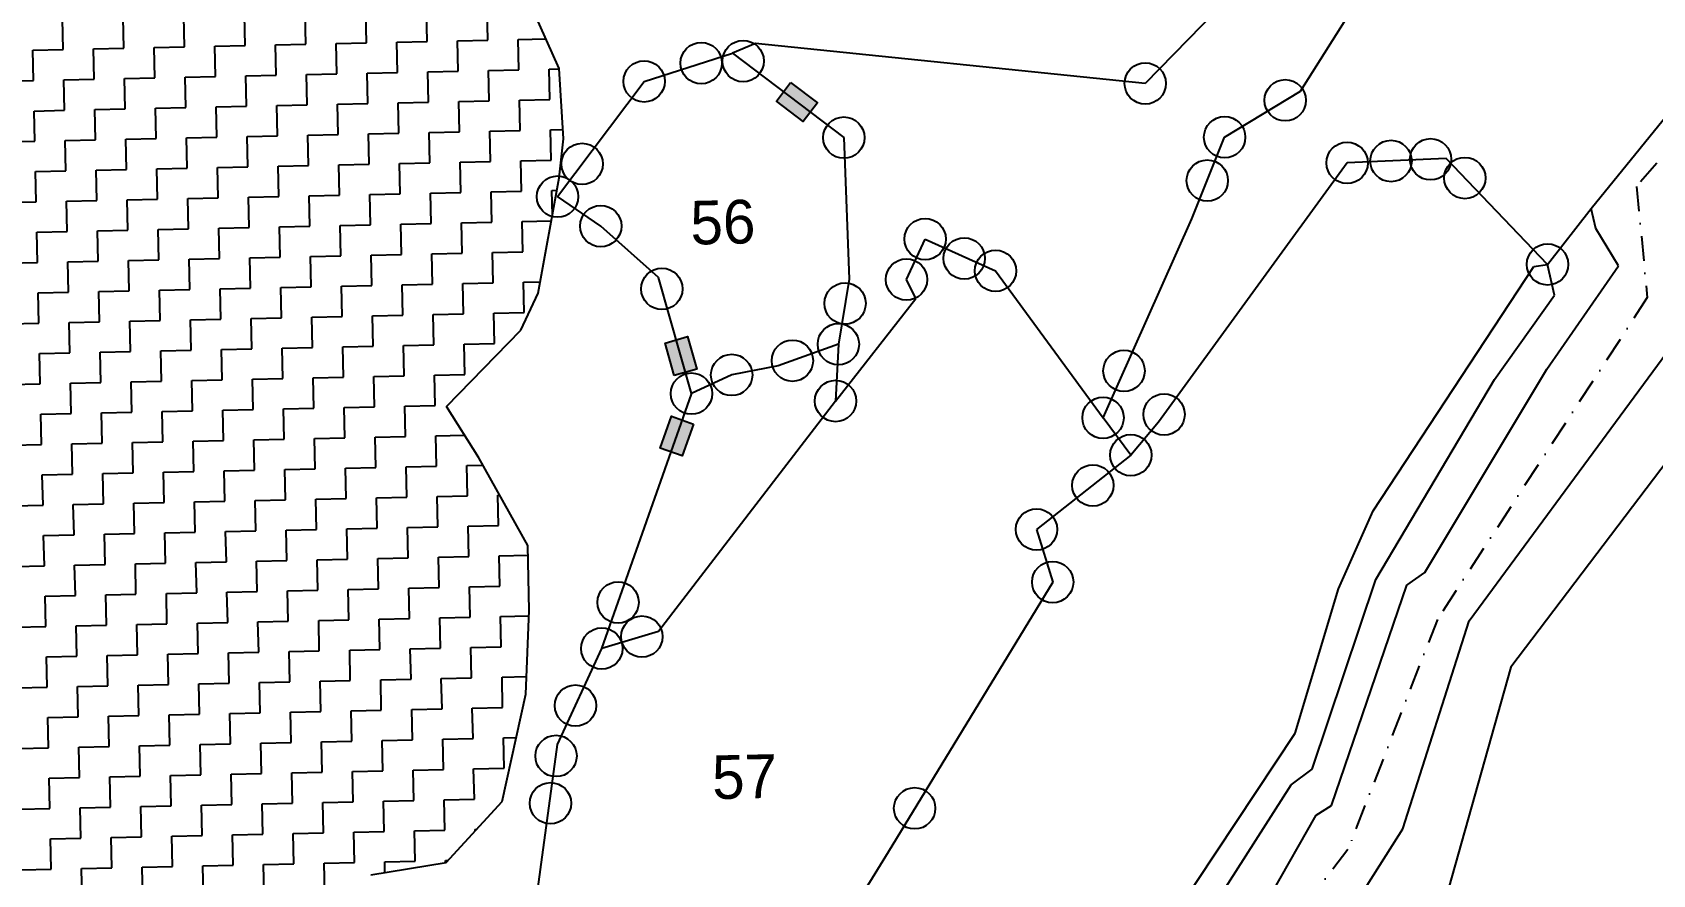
# Model space of a CAD drawing. Header units: metres. Extents: x 281463 to 283423, y 2096851 to 2099007.
# Drawn here: x 282688.9 to 283016.5, y 2097806 to 2097976.3 of the extents above; entities that cross this region are included whole.
import ezdxf
from ezdxf.enums import TextEntityAlignment as Align

# ---------------------------------------------------------------- set-up
doc = ezdxf.new("R2010")
doc.units = ezdxf.units.M
doc.linetypes.add('DASHDOT', pattern=[1, 0.5, -0.25, 0, -0.25])
for name, color, linetype in [('LINE_WATER', 4, 'Continuous'), ('POLY_HATCH', 12, 'Continuous'), ('POLY_PARCEL', 6, 'Continuous'), ('POLY_WATER', 4, 'Continuous'), ('TEXT_PARCEL', 7, 'Continuous'), ('V_BOUND_STREAM_LINE', 7, 'DASHDOT')]:
    doc.layers.add(name, color=color, linetype=linetype)
doc.styles.add('TEXT_MAP', font='')
doc.styles.get('TEXT_MAP').set_extended_font_data('Kruti Dev 050')

msp = doc.modelspace()

# ---------------------------------------------------------------- hatches: boundary and pattern name
for points in [[(282844.79, 2097958.25), (282847.65, 2097962.01), (282842.21, 2097966.14), (282839.36, 2097962.38)], [(282821.39, 2097914.73), (282816.84, 2097913.44), (282818.7, 2097906.87), (282823.25, 2097908.16)], [(282815.85, 2097892.19), (282820.31, 2097890.62), (282822.58, 2097897.06), (282818.13, 2097898.63)]]:
    msp.add_hatch(color=256).paths.add_polyline_path(points)

# ---------------------------------------------------------------- linework, layer by layer
for points in [[(282842.21, 2097966.14), (282847.65, 2097962.01), (282844.79, 2097958.25), (282839.36, 2097962.38)], [(282818.7, 2097906.87), (282816.84, 2097913.44), (282821.39, 2097914.73), (282823.25, 2097908.16)], [(282822.58, 2097897.06), (282820.31, 2097890.62), (282815.85, 2097892.19), (282818.13, 2097898.63)]]:
    msp.add_lwpolyline(points, close=True)
for centre in [(282832.64, 2097970.45), (282824.16, 2097970.04), (282812.61, 2097966.35), (282913.95, 2097965.93), (282942.25, 2097962.52), (282853, 2097954.97), (282930, 2097955.06), (282800.08, 2097949.66), (282954.76, 2097949.87), (282963.64, 2097950.25), (282971.65, 2097950.59), (282926.5, 2097946.29), (282978.57, 2097946.81), (282795.11, 2097943.04), (282803.85, 2097937.09), (282869.43, 2097934.46), (282877.34, 2097930.55), (282883.67, 2097928.04), (282995.3, 2097929.34), (282865.67, 2097926.28), (282816.2, 2097924.39), (282853.25, 2097921.44), (282851.89, 2097913.2), (282842.6, 2097909.87), (282830.32, 2097906.98), (282909.65, 2097907.82), (282822.19, 2097903.21), (282851.33, 2097901.72), (282917.75, 2097899), (282905.41, 2097898.32), (282911.03, 2097890.77), (282903.35, 2097884.65), (282891.96, 2097875.74), (282895.23, 2097865.1), (282807.35, 2097860.99), (282812.17, 2097854.08), (282804.06, 2097851.67), (282798.73, 2097840.13), (282794.8, 2097829.94), (282793.67, 2097820.38), (282867.32, 2097819.36)]:
    msp.add_circle(centre, 4.18)
at = {"layer": 'LINE_WATER'}
for p, q in [((283005.05, 2097936.57), (283004.14, 2097940.64)), ((283009.64, 2097929.04), (283005.05, 2097936.57)), ((282995.15, 2097908.14), (283009.64, 2097929.04)), ((282996.68, 2097923.14), (282995.3, 2097929.34)), ((282979.45, 2097857.3), (283028.46, 2097923.85)), ((282984.6, 2097906.04), (282996.68, 2097923.14)), ((282960.57, 2097865.6), (282984.6, 2097906.04)), ((282970.51, 2097867.07), (282995.15, 2097908.14)), ((282966.82, 2097864.5), (282970.51, 2097867.07)), ((282947.71, 2097827.29), (282960.57, 2097865.6)), ((282951.61, 2097819.9), (282966.82, 2097864.5)), ((282966.05, 2097815.23), (282979.45, 2097857.3)), ((282943.42, 2097824.08), (282947.71, 2097827.29)), ((282911.49, 2097774.12), (282943.42, 2097824.08)), ((282939.54, 2097802.17), (282948.54, 2097817.96)), ((282948.54, 2097817.96), (282951.61, 2097819.9)), ((282958.83, 2097803.85), (282966.05, 2097815.23))]:
    msp.add_line(p, q, dxfattribs=at)
at = {"layer": 'POLY_HATCH'}
for p, q in [((282795.46, 2097968.96), (282788.25, 2097985.14)), ((282796.31, 2097954.75), (282795.46, 2097968.96)), ((282795.43, 2097946.82), (282796.31, 2097954.75)), ((282791.2, 2097923.53), (282795.43, 2097946.82)), ((282787.68, 2097916.07), (282791.2, 2097923.53)), ((282772.64, 2097900.63), (282787.68, 2097916.07)), ((282779.2, 2097890.23), (282772.64, 2097900.63)), ((282789.09, 2097872.53), (282779.2, 2097890.23)), ((282789.39, 2097859.36), (282789.09, 2097872.53)), ((282788.71, 2097842.47), (282789.39, 2097859.36)), ((282783.92, 2097820.75), (282788.71, 2097842.47)), ((282772.59, 2097808.38), (282783.92, 2097820.75)), ((282757.35, 2097805.93), (282772.59, 2097808.38))]:
    msp.add_line(p, q, dxfattribs=at)
at = {"layer": 'POLY_HATCH', "linetype": 'Continuous'}
for p, q in [((282695.14, 2097972.77), (282695.01, 2097978.9)), ((282707.41, 2097973.04), (282707.27, 2097979.17)), ((282719.67, 2097973.32), (282719.54, 2097979.45)), ((282731.94, 2097973.59), (282731.8, 2097979.72)), ((282744.2, 2097973.86), (282744.07, 2097980)), ((282756.47, 2097974.14), (282756.33, 2097980.27)), ((282768.73, 2097974.41), (282768.6, 2097980.54)), ((282781, 2097974.69), (282780.86, 2097980.82)), ((282774.87, 2097974.55), (282781, 2097974.69)), ((282787.13, 2097974.82), (282792.79, 2097974.95)), ((282787.27, 2097968.69), (282787.13, 2097974.82)), ((282689.01, 2097972.63), (282695.14, 2097972.77)), ((282689.15, 2097966.5), (282689.01, 2097972.63)), ((282701.28, 2097972.9), (282707.41, 2097973.04)), ((282701.41, 2097966.77), (282701.28, 2097972.9)), ((282713.54, 2097973.18), (282719.67, 2097973.32)), ((282713.68, 2097967.05), (282713.54, 2097973.18)), ((282725.81, 2097973.45), (282731.94, 2097973.59)), ((282725.94, 2097967.32), (282725.81, 2097973.45)), ((282738.07, 2097973.73), (282744.2, 2097973.86)), ((282738.21, 2097967.59), (282738.07, 2097973.73)), ((282750.34, 2097974), (282756.47, 2097974.14)), ((282750.47, 2097967.87), (282750.34, 2097974)), ((282762.6, 2097974.27), (282768.73, 2097974.41)), ((282762.74, 2097968.14), (282762.6, 2097974.27)), ((282775, 2097968.42), (282774.87, 2097974.55)), ((282756.61, 2097968), (282762.74, 2097968.14)), ((282768.87, 2097968.28), (282775, 2097968.42)), ((282769.01, 2097962.15), (282768.87, 2097968.28)), ((282781.14, 2097968.55), (282787.27, 2097968.69)), ((282781.27, 2097962.42), (282781.14, 2097968.55)), ((282793.4, 2097968.83), (282795.47, 2097968.87)), ((282793.54, 2097962.69), (282793.4, 2097968.83)), ((282683.01, 2097966.36), (282689.15, 2097966.5)), ((282695.28, 2097966.63), (282701.41, 2097966.77)), ((282695.42, 2097960.5), (282695.28, 2097966.63)), ((282707.55, 2097966.91), (282713.68, 2097967.05)), ((282707.68, 2097960.78), (282707.55, 2097966.91)), ((282719.81, 2097967.18), (282725.94, 2097967.32)), ((282719.95, 2097961.05), (282719.81, 2097967.18)), ((282732.08, 2097967.46), (282738.21, 2097967.59)), ((282732.21, 2097961.32), (282732.08, 2097967.46)), ((282744.34, 2097967.73), (282750.47, 2097967.87)), ((282744.48, 2097961.6), (282744.34, 2097967.73)), ((282756.74, 2097961.87), (282756.61, 2097968)), ((282738.34, 2097961.46), (282744.48, 2097961.6)), ((282750.61, 2097961.74), (282756.74, 2097961.87)), ((282750.75, 2097955.6), (282750.61, 2097961.74)), ((282762.87, 2097962.01), (282769.01, 2097962.15)), ((282763.01, 2097955.88), (282762.87, 2097962.01)), ((282775.14, 2097962.28), (282781.27, 2097962.42)), ((282775.28, 2097956.15), (282775.14, 2097962.28)), ((282787.41, 2097962.56), (282793.54, 2097962.69)), ((282787.54, 2097956.43), (282787.41, 2097962.56)), ((282689.28, 2097960.36), (282695.42, 2097960.5)), ((282689.42, 2097954.23), (282689.28, 2097960.36)), ((282701.55, 2097960.64), (282707.68, 2097960.78)), ((282701.69, 2097954.51), (282701.55, 2097960.64)), ((282713.81, 2097960.91), (282719.95, 2097961.05)), ((282713.95, 2097954.78), (282713.81, 2097960.91)), ((282726.08, 2097961.19), (282732.21, 2097961.32)), ((282726.22, 2097955.05), (282726.08, 2097961.19)), ((282738.48, 2097955.33), (282738.34, 2097961.46)), ((282720.08, 2097954.92), (282726.22, 2097955.05)), ((282732.35, 2097955.19), (282738.48, 2097955.33)), ((282732.49, 2097949.06), (282732.35, 2097955.19)), ((282744.61, 2097955.47), (282750.75, 2097955.6)), ((282744.75, 2097949.33), (282744.61, 2097955.47)), ((282756.88, 2097955.74), (282763.01, 2097955.88)), ((282757.02, 2097949.61), (282756.88, 2097955.74)), ((282769.14, 2097956.01), (282775.28, 2097956.15)), ((282769.28, 2097949.88), (282769.14, 2097956.01)), ((282781.41, 2097956.29), (282787.54, 2097956.43)), ((282781.55, 2097950.16), (282781.41, 2097956.29)), ((282793.67, 2097956.56), (282796.2, 2097956.62)), ((282793.81, 2097950.43), (282793.67, 2097956.56)), ((282683.29, 2097954.1), (282689.42, 2097954.23)), ((282695.55, 2097954.37), (282701.69, 2097954.51)), ((282695.69, 2097948.24), (282695.55, 2097954.37)), ((282707.82, 2097954.64), (282713.95, 2097954.78)), ((282707.96, 2097948.51), (282707.82, 2097954.64)), ((282720.22, 2097948.79), (282720.08, 2097954.92)), ((282701.82, 2097948.37), (282707.96, 2097948.51)), ((282714.09, 2097948.65), (282720.22, 2097948.79)), ((282714.23, 2097942.52), (282714.09, 2097948.65)), ((282726.35, 2097948.92), (282732.49, 2097949.06)), ((282726.49, 2097942.79), (282726.35, 2097948.92)), ((282738.62, 2097949.2), (282744.75, 2097949.33)), ((282738.76, 2097943.06), (282738.62, 2097949.2)), ((282750.88, 2097949.47), (282757.02, 2097949.61)), ((282751.02, 2097943.34), (282750.88, 2097949.47)), ((282763.15, 2097949.74), (282769.28, 2097949.88)), ((282763.29, 2097943.61), (282763.15, 2097949.74)), ((282775.41, 2097950.02), (282781.55, 2097950.16)), ((282775.55, 2097943.89), (282775.41, 2097950.02)), ((282787.68, 2097950.29), (282793.81, 2097950.43)), ((282787.82, 2097944.16), (282787.68, 2097950.29)), ((282689.56, 2097948.1), (282695.69, 2097948.24)), ((282689.7, 2097941.97), (282689.56, 2097948.1)), ((282701.96, 2097942.24), (282701.82, 2097948.37)), ((282683.56, 2097941.83), (282689.7, 2097941.97)), ((282695.83, 2097942.1), (282701.96, 2097942.24)), ((282695.97, 2097935.97), (282695.83, 2097942.1)), ((282708.09, 2097942.38), (282714.23, 2097942.52)), ((282708.23, 2097936.25), (282708.09, 2097942.38)), ((282720.36, 2097942.65), (282726.49, 2097942.79)), ((282720.5, 2097936.52), (282720.36, 2097942.65)), ((282732.62, 2097942.93), (282738.76, 2097943.06)), ((282732.76, 2097936.79), (282732.62, 2097942.93)), ((282744.89, 2097943.2), (282751.02, 2097943.34)), ((282745.03, 2097937.07), (282744.89, 2097943.2)), ((282757.15, 2097943.47), (282763.29, 2097943.61)), ((282757.29, 2097937.34), (282757.15, 2097943.47)), ((282769.42, 2097943.75), (282775.55, 2097943.89)), ((282769.56, 2097937.62), (282769.42, 2097943.75)), ((282781.68, 2097944.02), (282787.82, 2097944.16)), ((282781.82, 2097937.89), (282781.68, 2097944.02)), ((282793.95, 2097944.3), (282794.98, 2097944.32)), ((282794.06, 2097939.27), (282793.95, 2097944.3)), ((282689.83, 2097935.83), (282695.97, 2097935.97)), ((282689.97, 2097929.7), (282689.83, 2097935.83)), ((282702.1, 2097936.11), (282708.23, 2097936.25)), ((282702.23, 2097929.98), (282702.1, 2097936.11)), ((282714.36, 2097936.38), (282720.5, 2097936.52)), ((282714.5, 2097930.25), (282714.36, 2097936.38)), ((282726.63, 2097936.66), (282732.76, 2097936.79)), ((282726.76, 2097930.52), (282726.63, 2097936.66)), ((282738.89, 2097936.93), (282745.03, 2097937.07)), ((282739.03, 2097930.8), (282738.89, 2097936.93)), ((282751.16, 2097937.21), (282757.29, 2097937.34)), ((282751.3, 2097931.07), (282751.16, 2097937.21)), ((282763.42, 2097937.48), (282769.56, 2097937.62)), ((282763.56, 2097931.35), (282763.42, 2097937.48)), ((282775.69, 2097937.75), (282781.82, 2097937.89)), ((282775.83, 2097931.62), (282775.69, 2097937.75)), ((282787.95, 2097938.03), (282793.86, 2097938.16)), ((282788.09, 2097931.89), (282787.95, 2097938.03)), ((282683.84, 2097929.57), (282689.97, 2097929.7)), ((282696.1, 2097929.84), (282702.23, 2097929.98)), ((282696.24, 2097923.71), (282696.1, 2097929.84)), ((282708.37, 2097930.11), (282714.5, 2097930.25)), ((282708.5, 2097923.98), (282708.37, 2097930.11)), ((282720.63, 2097930.39), (282726.76, 2097930.52)), ((282720.77, 2097924.25), (282720.63, 2097930.39)), ((282732.9, 2097930.66), (282739.03, 2097930.8)), ((282733.03, 2097924.53), (282732.9, 2097930.66)), ((282745.16, 2097930.94), (282751.3, 2097931.07)), ((282745.3, 2097924.8), (282745.16, 2097930.94)), ((282757.43, 2097931.21), (282763.56, 2097931.35)), ((282757.56, 2097925.08), (282757.43, 2097931.21)), ((282769.69, 2097931.48), (282775.83, 2097931.62)), ((282769.83, 2097925.35), (282769.69, 2097931.48)), ((282781.96, 2097931.76), (282788.09, 2097931.89)), ((282782.09, 2097925.63), (282781.96, 2097931.76)), ((282775.96, 2097925.49), (282782.09, 2097925.63)), ((282776.1, 2097919.36), (282775.96, 2097925.49)), ((282788.23, 2097925.76), (282791.62, 2097925.84)), ((282788.36, 2097919.63), (282788.23, 2097925.76)), ((282690.11, 2097923.57), (282696.24, 2097923.71)), ((282690.24, 2097917.44), (282690.11, 2097923.57)), ((282702.37, 2097923.84), (282708.5, 2097923.98)), ((282702.51, 2097917.71), (282702.37, 2097923.84)), ((282714.64, 2097924.12), (282720.77, 2097924.25)), ((282714.77, 2097917.99), (282714.64, 2097924.12)), ((282726.9, 2097924.39), (282733.03, 2097924.53)), ((282727.04, 2097918.26), (282726.9, 2097924.39)), ((282739.17, 2097924.67), (282745.3, 2097924.8)), ((282739.3, 2097918.53), (282739.17, 2097924.67)), ((282751.43, 2097924.94), (282757.56, 2097925.08)), ((282751.57, 2097918.81), (282751.43, 2097924.94)), ((282763.7, 2097925.21), (282769.83, 2097925.35)), ((282763.83, 2097919.08), (282763.7, 2097925.21)), ((282757.7, 2097918.94), (282763.83, 2097919.08)), ((282757.84, 2097912.81), (282757.7, 2097918.94)), ((282769.97, 2097919.22), (282776.1, 2097919.36)), ((282770.1, 2097913.09), (282769.97, 2097919.22)), ((282782.23, 2097919.49), (282788.36, 2097919.63)), ((282782.37, 2097913.36), (282782.23, 2097919.49)), ((282684.11, 2097917.3), (282690.24, 2097917.44)), ((282696.38, 2097917.57), (282702.51, 2097917.71)), ((282696.51, 2097911.44), (282696.38, 2097917.57)), ((282708.64, 2097917.85), (282714.77, 2097917.99)), ((282708.78, 2097911.72), (282708.64, 2097917.85)), ((282720.91, 2097918.12), (282727.04, 2097918.26)), ((282721.04, 2097911.99), (282720.91, 2097918.12)), ((282733.17, 2097918.4), (282739.3, 2097918.53)), ((282733.31, 2097912.26), (282733.17, 2097918.4)), ((282745.44, 2097918.67), (282751.57, 2097918.81)), ((282745.57, 2097912.54), (282745.44, 2097918.67)), ((282739.44, 2097912.4), (282745.57, 2097912.54)), ((282739.58, 2097906.27), (282739.44, 2097912.4)), ((282751.71, 2097912.68), (282757.84, 2097912.81)), ((282751.84, 2097906.54), (282751.71, 2097912.68)), ((282763.97, 2097912.95), (282770.1, 2097913.09)), ((282764.11, 2097906.82), (282763.97, 2097912.95)), ((282776.24, 2097913.22), (282782.37, 2097913.36)), ((282776.37, 2097907.09), (282776.24, 2097913.22)), ((282690.38, 2097911.3), (282696.51, 2097911.44)), ((282690.52, 2097905.17), (282690.38, 2097911.3)), ((282702.65, 2097911.58), (282708.78, 2097911.72)), ((282702.78, 2097905.45), (282702.65, 2097911.58)), ((282714.91, 2097911.85), (282721.04, 2097911.99)), ((282715.05, 2097905.72), (282714.91, 2097911.85)), ((282727.18, 2097912.13), (282733.31, 2097912.26)), ((282727.31, 2097905.99), (282727.18, 2097912.13)), ((282721.18, 2097905.86), (282727.31, 2097905.99)), ((282721.32, 2097899.72), (282721.18, 2097905.86)), ((282733.45, 2097906.13), (282739.58, 2097906.27)), ((282733.58, 2097900), (282733.45, 2097906.13)), ((282745.71, 2097906.41), (282751.84, 2097906.54)), ((282745.85, 2097900.27), (282745.71, 2097906.41)), ((282757.98, 2097906.68), (282764.11, 2097906.82)), ((282758.11, 2097900.55), (282757.98, 2097906.68)), ((282770.24, 2097906.95), (282776.37, 2097907.09)), ((282770.38, 2097900.82), (282770.24, 2097906.95)), ((282684.39, 2097905.04), (282690.52, 2097905.17)), ((282696.65, 2097905.31), (282702.78, 2097905.45)), ((282696.79, 2097899.18), (282696.65, 2097905.31)), ((282708.92, 2097905.58), (282715.05, 2097905.72)), ((282709.05, 2097899.45), (282708.92, 2097905.58)), ((282702.92, 2097899.31), (282709.05, 2097899.45)), ((282703.06, 2097893.18), (282702.92, 2097899.31)), ((282715.19, 2097899.59), (282721.32, 2097899.72)), ((282715.32, 2097893.46), (282715.19, 2097899.59)), ((282727.45, 2097899.86), (282733.58, 2097900)), ((282727.59, 2097893.73), (282727.45, 2097899.86)), ((282739.72, 2097900.14), (282745.85, 2097900.27)), ((282739.85, 2097894), (282739.72, 2097900.14)), ((282751.98, 2097900.41), (282758.11, 2097900.55)), ((282752.12, 2097894.28), (282751.98, 2097900.41)), ((282764.25, 2097900.68), (282770.38, 2097900.82)), ((282764.38, 2097894.55), (282764.25, 2097900.68)), ((282690.65, 2097899.04), (282696.79, 2097899.18)), ((282690.79, 2097892.91), (282690.65, 2097899.04)), ((282684.66, 2097892.77), (282690.79, 2097892.91)), ((282696.92, 2097893.04), (282703.06, 2097893.18)), ((282697.06, 2097886.91), (282696.92, 2097893.04)), ((282709.19, 2097893.32), (282715.32, 2097893.46)), ((282709.33, 2097887.19), (282709.19, 2097893.32)), ((282721.45, 2097893.59), (282727.59, 2097893.73)), ((282721.59, 2097887.46), (282721.45, 2097893.59)), ((282733.72, 2097893.87), (282739.85, 2097894)), ((282733.86, 2097887.73), (282733.72, 2097893.87)), ((282745.98, 2097894.14), (282752.12, 2097894.28)), ((282746.12, 2097888.01), (282745.98, 2097894.14)), ((282758.25, 2097894.41), (282764.38, 2097894.55)), ((282758.39, 2097888.28), (282758.25, 2097894.41)), ((282770.51, 2097894.69), (282776.31, 2097894.82)), ((282770.65, 2097888.56), (282770.51, 2097894.69)), ((282690.93, 2097886.77), (282697.06, 2097886.91)), ((282691.07, 2097880.64), (282690.93, 2097886.77)), ((282703.19, 2097887.05), (282709.33, 2097887.19)), ((282703.33, 2097880.92), (282703.19, 2097887.05)), ((282715.46, 2097887.32), (282721.59, 2097887.46)), ((282715.6, 2097881.19), (282715.46, 2097887.32)), ((282727.72, 2097887.6), (282733.86, 2097887.73)), ((282727.86, 2097881.46), (282727.72, 2097887.6)), ((282739.99, 2097887.87), (282746.12, 2097888.01)), ((282740.13, 2097881.74), (282739.99, 2097887.87)), ((282752.25, 2097888.14), (282758.39, 2097888.28)), ((282752.39, 2097882.01), (282752.25, 2097888.14)), ((282764.52, 2097888.42), (282770.65, 2097888.56)), ((282764.66, 2097882.29), (282764.52, 2097888.42)), ((282776.78, 2097888.69), (282780.02, 2097888.77)), ((282776.92, 2097882.56), (282776.78, 2097888.69)), ((282684.93, 2097880.5), (282691.07, 2097880.64)), ((282697.2, 2097880.78), (282703.33, 2097880.92)), ((282697.34, 2097874.65), (282697.2, 2097880.78)), ((282709.46, 2097881.05), (282715.6, 2097881.19)), ((282709.6, 2097874.92), (282709.46, 2097881.05)), ((282721.73, 2097881.33), (282727.86, 2097881.46)), ((282721.87, 2097875.19), (282721.73, 2097881.33)), ((282733.99, 2097881.6), (282740.13, 2097881.74)), ((282734.13, 2097875.47), (282733.99, 2097881.6)), ((282746.26, 2097881.88), (282752.39, 2097882.01)), ((282746.4, 2097875.74), (282746.26, 2097881.88)), ((282758.52, 2097882.15), (282764.66, 2097882.29)), ((282758.66, 2097876.02), (282758.52, 2097882.15)), ((282770.79, 2097882.42), (282776.92, 2097882.56)), ((282770.93, 2097876.29), (282770.79, 2097882.42)), ((282783.05, 2097882.7), (282783.41, 2097882.71)), ((282783.19, 2097876.57), (282783.05, 2097882.7)), ((282777.06, 2097876.43), (282783.19, 2097876.57)), ((282777.2, 2097870.3), (282777.06, 2097876.43)), ((282691.2, 2097874.51), (282697.34, 2097874.65)), ((282691.34, 2097868.38), (282691.2, 2097874.51)), ((282703.47, 2097874.78), (282709.6, 2097874.92)), ((282703.61, 2097868.65), (282703.47, 2097874.78)), ((282715.73, 2097875.06), (282721.87, 2097875.19)), ((282715.87, 2097868.93), (282715.73, 2097875.06)), ((282728, 2097875.33), (282734.13, 2097875.47)), ((282728.14, 2097869.2), (282728, 2097875.33)), ((282740.26, 2097875.61), (282746.4, 2097875.74)), ((282740.4, 2097869.47), (282740.26, 2097875.61)), ((282752.53, 2097875.88), (282758.66, 2097876.02)), ((282752.67, 2097869.75), (282752.53, 2097875.88)), ((282764.79, 2097876.15), (282770.93, 2097876.29)), ((282764.93, 2097870.02), (282764.79, 2097876.15)), ((282758.8, 2097869.88), (282764.93, 2097870.02)), ((282758.94, 2097863.75), (282758.8, 2097869.88)), ((282771.06, 2097870.16), (282777.2, 2097870.3)), ((282771.2, 2097864.03), (282771.06, 2097870.16)), ((282783.33, 2097870.43), (282789.14, 2097870.56)), ((282783.47, 2097864.3), (282783.33, 2097870.43)), ((282685.21, 2097868.24), (282691.34, 2097868.38)), ((282697.47, 2097868.51), (282703.61, 2097868.65)), ((282697.61, 2097862.38), (282697.47, 2097868.51)), ((282709.74, 2097868.79), (282715.87, 2097868.93)), ((282709.87, 2097862.66), (282709.74, 2097868.79)), ((282722, 2097869.06), (282728.14, 2097869.2)), ((282722.14, 2097862.93), (282722, 2097869.06)), ((282734.27, 2097869.34), (282740.4, 2097869.47)), ((282734.4, 2097863.2), (282734.27, 2097869.34)), ((282746.53, 2097869.61), (282752.67, 2097869.75)), ((282746.67, 2097863.48), (282746.53, 2097869.61)), ((282740.54, 2097863.34), (282746.67, 2097863.48)), ((282740.67, 2097857.21), (282740.54, 2097863.34)), ((282752.8, 2097863.61), (282758.94, 2097863.75)), ((282752.94, 2097857.48), (282752.8, 2097863.61)), ((282765.07, 2097863.89), (282771.2, 2097864.03)), ((282765.2, 2097857.76), (282765.07, 2097863.89)), ((282777.33, 2097864.16), (282783.47, 2097864.3)), ((282777.47, 2097858.03), (282777.33, 2097864.16)), ((282691.48, 2097862.24), (282697.61, 2097862.38)), ((282691.61, 2097856.11), (282691.48, 2097862.24)), ((282703.74, 2097862.52), (282709.87, 2097862.66)), ((282703.88, 2097856.39), (282703.74, 2097862.52)), ((282716.01, 2097862.79), (282722.14, 2097862.93)), ((282716.14, 2097856.66), (282716.01, 2097862.79)), ((282728.27, 2097863.07), (282734.4, 2097863.2)), ((282728.41, 2097856.93), (282728.27, 2097863.07)), ((282722.28, 2097856.8), (282728.41, 2097856.93)), ((282722.41, 2097850.66), (282722.28, 2097856.8)), ((282734.54, 2097857.07), (282740.67, 2097857.21)), ((282734.68, 2097850.94), (282734.54, 2097857.07)), ((282746.81, 2097857.35), (282752.94, 2097857.48)), ((282746.94, 2097851.21), (282746.81, 2097857.35)), ((282759.07, 2097857.62), (282765.2, 2097857.76)), ((282759.21, 2097851.49), (282759.07, 2097857.62)), ((282771.34, 2097857.89), (282777.47, 2097858.03)), ((282771.47, 2097851.76), (282771.34, 2097857.89)), ((282783.6, 2097858.17), (282789.34, 2097858.3)), ((282783.74, 2097852.03), (282783.6, 2097858.17)), ((282685.48, 2097855.97), (282691.61, 2097856.11)), ((282697.75, 2097856.25), (282703.88, 2097856.39)), ((282697.88, 2097850.12), (282697.75, 2097856.25)), ((282710.01, 2097856.52), (282716.14, 2097856.66)), ((282710.15, 2097850.39), (282710.01, 2097856.52)), ((282691.75, 2097849.98), (282697.88, 2097850.12)), ((282704.02, 2097850.25), (282710.15, 2097850.39)), ((282704.15, 2097844.12), (282704.02, 2097850.25)), ((282716.28, 2097850.53), (282722.41, 2097850.66)), ((282716.42, 2097844.39), (282716.28, 2097850.53)), ((282728.55, 2097850.8), (282734.68, 2097850.94)), ((282728.68, 2097844.67), (282728.55, 2097850.8)), ((282740.81, 2097851.08), (282746.94, 2097851.21)), ((282740.95, 2097844.94), (282740.81, 2097851.08)), ((282753.08, 2097851.35), (282759.21, 2097851.49)), ((282753.21, 2097845.22), (282753.08, 2097851.35)), ((282765.34, 2097851.62), (282771.47, 2097851.76)), ((282765.48, 2097845.49), (282765.34, 2097851.62)), ((282777.61, 2097851.9), (282783.74, 2097852.03)), ((282777.74, 2097845.77), (282777.61, 2097851.9)), ((282691.89, 2097843.85), (282691.75, 2097849.98)), ((282685.76, 2097843.71), (282691.89, 2097843.85)), ((282698.02, 2097843.98), (282704.15, 2097844.12)), ((282698.16, 2097837.85), (282698.02, 2097843.98)), ((282710.29, 2097844.26), (282716.42, 2097844.39)), ((282710.42, 2097838.13), (282710.29, 2097844.26)), ((282722.55, 2097844.53), (282728.68, 2097844.67)), ((282722.69, 2097838.4), (282722.55, 2097844.53)), ((282734.82, 2097844.81), (282740.95, 2097844.94)), ((282734.95, 2097838.67), (282734.82, 2097844.81)), ((282747.08, 2097845.08), (282753.21, 2097845.22)), ((282747.22, 2097838.95), (282747.08, 2097845.08)), ((282759.35, 2097845.35), (282765.48, 2097845.49)), ((282759.48, 2097839.22), (282759.35, 2097845.35)), ((282771.61, 2097845.63), (282777.74, 2097845.77)), ((282771.75, 2097839.5), (282771.61, 2097845.63)), ((282783.88, 2097845.9), (282788.85, 2097846.01)), ((282784.01, 2097839.77), (282783.88, 2097845.9)), ((282692.03, 2097837.71), (282698.16, 2097837.85)), ((282692.16, 2097831.58), (282692.03, 2097837.71)), ((282704.29, 2097837.99), (282710.42, 2097838.13)), ((282704.43, 2097831.86), (282704.29, 2097837.99)), ((282716.56, 2097838.26), (282722.69, 2097838.4)), ((282716.69, 2097832.13), (282716.56, 2097838.26)), ((282728.82, 2097838.54), (282734.95, 2097838.67)), ((282728.96, 2097832.4), (282728.82, 2097838.54)), ((282741.09, 2097838.81), (282747.22, 2097838.95)), ((282741.22, 2097832.68), (282741.09, 2097838.81)), ((282753.35, 2097839.08), (282759.48, 2097839.22)), ((282753.49, 2097832.95), (282753.35, 2097839.08)), ((282765.62, 2097839.36), (282771.75, 2097839.5)), ((282765.75, 2097833.23), (282765.62, 2097839.36)), ((282777.88, 2097839.63), (282784.01, 2097839.77)), ((282778.02, 2097833.5), (282777.88, 2097839.63)), ((282686.03, 2097831.44), (282692.16, 2097831.58)), ((282698.29, 2097831.72), (282704.43, 2097831.86)), ((282698.43, 2097825.59), (282698.29, 2097831.72)), ((282710.56, 2097831.99), (282716.69, 2097832.13)), ((282710.7, 2097825.86), (282710.56, 2097831.99)), ((282722.82, 2097832.27), (282728.96, 2097832.4)), ((282722.96, 2097826.13), (282722.82, 2097832.27)), ((282735.09, 2097832.54), (282741.22, 2097832.68)), ((282735.23, 2097826.41), (282735.09, 2097832.54)), ((282747.36, 2097832.82), (282753.49, 2097832.95)), ((282747.49, 2097826.68), (282747.36, 2097832.82)), ((282759.62, 2097833.09), (282765.75, 2097833.23)), ((282759.76, 2097826.96), (282759.62, 2097833.09)), ((282771.89, 2097833.36), (282778.02, 2097833.5)), ((282772.02, 2097827.23), (282771.89, 2097833.36)), ((282784.15, 2097833.64), (282786.77, 2097833.7)), ((282784.29, 2097827.5), (282784.15, 2097833.64)), ((282765.89, 2097827.09), (282772.02, 2097827.23)), ((282778.15, 2097827.37), (282784.29, 2097827.5)), ((282778.29, 2097821.24), (282778.15, 2097827.37)), ((282692.3, 2097825.45), (282698.43, 2097825.59)), ((282692.44, 2097819.32), (282692.3, 2097825.45)), ((282704.56, 2097825.72), (282710.7, 2097825.86)), ((282704.7, 2097819.59), (282704.56, 2097825.72)), ((282716.83, 2097826), (282722.96, 2097826.13)), ((282716.97, 2097819.86), (282716.83, 2097826)), ((282729.09, 2097826.27), (282735.23, 2097826.41)), ((282729.23, 2097820.14), (282729.09, 2097826.27)), ((282741.36, 2097826.55), (282747.49, 2097826.68)), ((282741.5, 2097820.41), (282741.36, 2097826.55)), ((282753.62, 2097826.82), (282759.76, 2097826.96)), ((282753.76, 2097820.69), (282753.62, 2097826.82)), ((282766.03, 2097820.96), (282765.89, 2097827.09)), ((282747.63, 2097820.55), (282753.76, 2097820.69)), ((282759.89, 2097820.82), (282766.03, 2097820.96)), ((282760.03, 2097814.69), (282759.89, 2097820.82)), ((282772.16, 2097821.1), (282778.29, 2097821.24)), ((282772.3, 2097814.97), (282772.16, 2097821.1)), ((282686.3, 2097819.18), (282692.44, 2097819.32)), ((282698.57, 2097819.45), (282704.7, 2097819.59)), ((282698.71, 2097813.32), (282698.57, 2097819.45)), ((282710.83, 2097819.73), (282716.97, 2097819.86)), ((282710.97, 2097813.6), (282710.83, 2097819.73)), ((282723.1, 2097820), (282729.23, 2097820.14)), ((282723.24, 2097813.87), (282723.1, 2097820)), ((282735.36, 2097820.28), (282741.5, 2097820.41)), ((282735.5, 2097814.14), (282735.36, 2097820.28)), ((282747.77, 2097814.42), (282747.63, 2097820.55)), ((282729.37, 2097814.01), (282735.5, 2097814.14)), ((282741.63, 2097814.28), (282747.77, 2097814.42)), ((282741.77, 2097808.15), (282741.63, 2097814.28)), ((282753.9, 2097814.55), (282760.03, 2097814.69)), ((282754.04, 2097808.42), (282753.9, 2097814.55)), ((282766.16, 2097814.83), (282772.3, 2097814.97)), ((282766.3, 2097808.7), (282766.16, 2097814.83)), ((282778.43, 2097815.1), (282778.75, 2097815.11)), ((282778.44, 2097814.76), (282778.43, 2097815.1)), ((282692.57, 2097813.18), (282698.71, 2097813.32)), ((282692.71, 2097807.05), (282692.57, 2097813.18)), ((282704.84, 2097813.46), (282710.97, 2097813.6)), ((282704.98, 2097807.33), (282704.84, 2097813.46)), ((282717.1, 2097813.73), (282723.24, 2097813.87)), ((282717.24, 2097807.6), (282717.1, 2097813.73)), ((282729.51, 2097807.87), (282729.37, 2097814.01)), ((282711.11, 2097807.46), (282717.24, 2097807.6)), ((282723.37, 2097807.74), (282729.51, 2097807.87)), ((282723.51, 2097801.6), (282723.37, 2097807.74)), ((282735.64, 2097808.01), (282741.77, 2097808.15)), ((282735.78, 2097801.88), (282735.64, 2097808.01)), ((282747.9, 2097808.28), (282754.04, 2097808.42)), ((282748.04, 2097802.15), (282747.9, 2097808.28)), ((282760.17, 2097808.56), (282766.3, 2097808.7)), ((282760.22, 2097806.39), (282760.17, 2097808.56)), ((282772.43, 2097808.83), (282773.02, 2097808.85)), ((282772.44, 2097808.35), (282772.43, 2097808.83)), ((282686.58, 2097806.91), (282692.71, 2097807.05)), ((282698.84, 2097807.19), (282704.98, 2097807.33)), ((282698.98, 2097801.06), (282698.84, 2097807.19)), ((282711.25, 2097801.33), (282711.11, 2097807.46))]:
    msp.add_line(p, q, dxfattribs=at)
at = {"layer": 'POLY_PARCEL'}
for p, q in [((282957.59, 2098010.7), (282913.95, 2097965.93)), ((282945.35, 2097964.4), (282961.57, 2097990.14)), ((282812.61, 2097966.35), (282830.51, 2097972.07)), ((282835.14, 2097973.99), (282830.51, 2097972.07)), ((282830.51, 2097972.07), (282853, 2097954.97)), ((282913.95, 2097965.93), (282835.14, 2097973.99)), ((282795.11, 2097943.04), (282812.61, 2097966.35)), ((282930, 2097955.06), (282945.35, 2097964.4)), ((282853, 2097954.97), (282854.05, 2097926.34)), ((282923.4, 2097938.54), (282930, 2097955.06)), ((282954.76, 2097949.87), (282916.62, 2097897.45)), ((282974.81, 2097950.73), (282954.76, 2097949.87)), ((282995.3, 2097929.34), (282974.81, 2097950.73)), ((282803.85, 2097937.09), (282795.11, 2097943.04)), ((282815.55, 2097926.71), (282803.85, 2097937.09)), ((282905.41, 2097898.32), (282923.4, 2097938.54)), ((282865.67, 2097926.28), (282869.43, 2097934.46)), ((282869.43, 2097934.46), (282883.67, 2097928.04)), ((282822.19, 2097903.21), (282815.55, 2097926.71)), ((282854.05, 2097926.34), (282851.89, 2097913.2)), ((282867.54, 2097922.48), (282865.67, 2097926.28)), ((282883.67, 2097928.04), (282905.41, 2097898.32)), ((282851.33, 2097901.72), (282867.54, 2097922.48)), ((282867.54, 2097922.48), (282867.54, 2097922.48)), ((282851.89, 2097913.2), (282839.7, 2097908.83)), ((282851.89, 2097913.2), (282851.33, 2097901.72)), ((282830.32, 2097906.98), (282822.19, 2097903.21)), ((282839.7, 2097908.83), (282830.32, 2097906.98)), ((282804.06, 2097851.67), (282822.22, 2097903.12)), ((282822.22, 2097903.12), (282822.19, 2097903.21)), ((282851.33, 2097901.72), (282815.51, 2097855.08)), ((282911.03, 2097890.77), (282905.41, 2097898.32)), ((282916.62, 2097897.45), (282911.03, 2097890.77)), ((282911.03, 2097890.77), (282891.96, 2097875.74)), ((282911.03, 2097890.77), (282911.03, 2097890.77)), ((282891.96, 2097875.74), (282895.23, 2097865.1)), ((282895.23, 2097865.1), (282861.99, 2097810.47)), ((282895.23, 2097865.1), (282895.23, 2097865.1)), ((282815.51, 2097855.08), (282804.06, 2097851.67)), ((282795.07, 2097832.23), (282804.06, 2097851.67)), ((282785.82, 2097764.31), (282795.07, 2097832.23)), ((282861.99, 2097810.47), (282837.96, 2097771.8))]:
    msp.add_line(p, q, dxfattribs=at)
at = {"layer": 'POLY_WATER'}
for p, q in [((283004.14, 2097940.64), (283048.9, 2097995.93)), ((282995.3, 2097929.34), (283004.14, 2097940.64)), ((282960.05, 2097879.48), (282992.53, 2097928.92)), ((282992.53, 2097928.92), (282995.3, 2097929.34)), ((283047.17, 2097926.14), (282987.9, 2097847.87)), ((282953.03, 2097863.77), (282960.05, 2097879.48)), ((282944.26, 2097834.52), (282953.03, 2097863.77)), ((282987.9, 2097847.87), (282975.3, 2097803.14)), ((282906.51, 2097777.68), (282944.26, 2097834.52))]:
    msp.add_line(p, q, dxfattribs=at)
at = {"layer": 'V_BOUND_STREAM_LINE', "ltscale": 10}
for p, q in [((283057.43, 2097995.3), (283013.28, 2097945.09)), ((283013.28, 2097945.09), (283015.47, 2097922.63)), ((283015.47, 2097922.63), (282973.01, 2097857.55)), ((282973.01, 2097857.55), (282954.92, 2097811.01)), ((282954.92, 2097811.01), (282819.62, 2097636.08))]:
    msp.add_line(p, q, dxfattribs=at)

# ---------------------------------------------------------------- texts
at = {"layer": 'TEXT_PARCEL', "style": 'TEXT_MAP'}
for s, p in [('56', (282828.54, 2097937.9)), ('57', (282832.93, 2097825.7))]:
    msp.add_text(s, height=8.833, rotation=1.2801, dxfattribs=at).set_placement(p, align=Align.MIDDLE)

doc.saveas('drawing.dxf')
